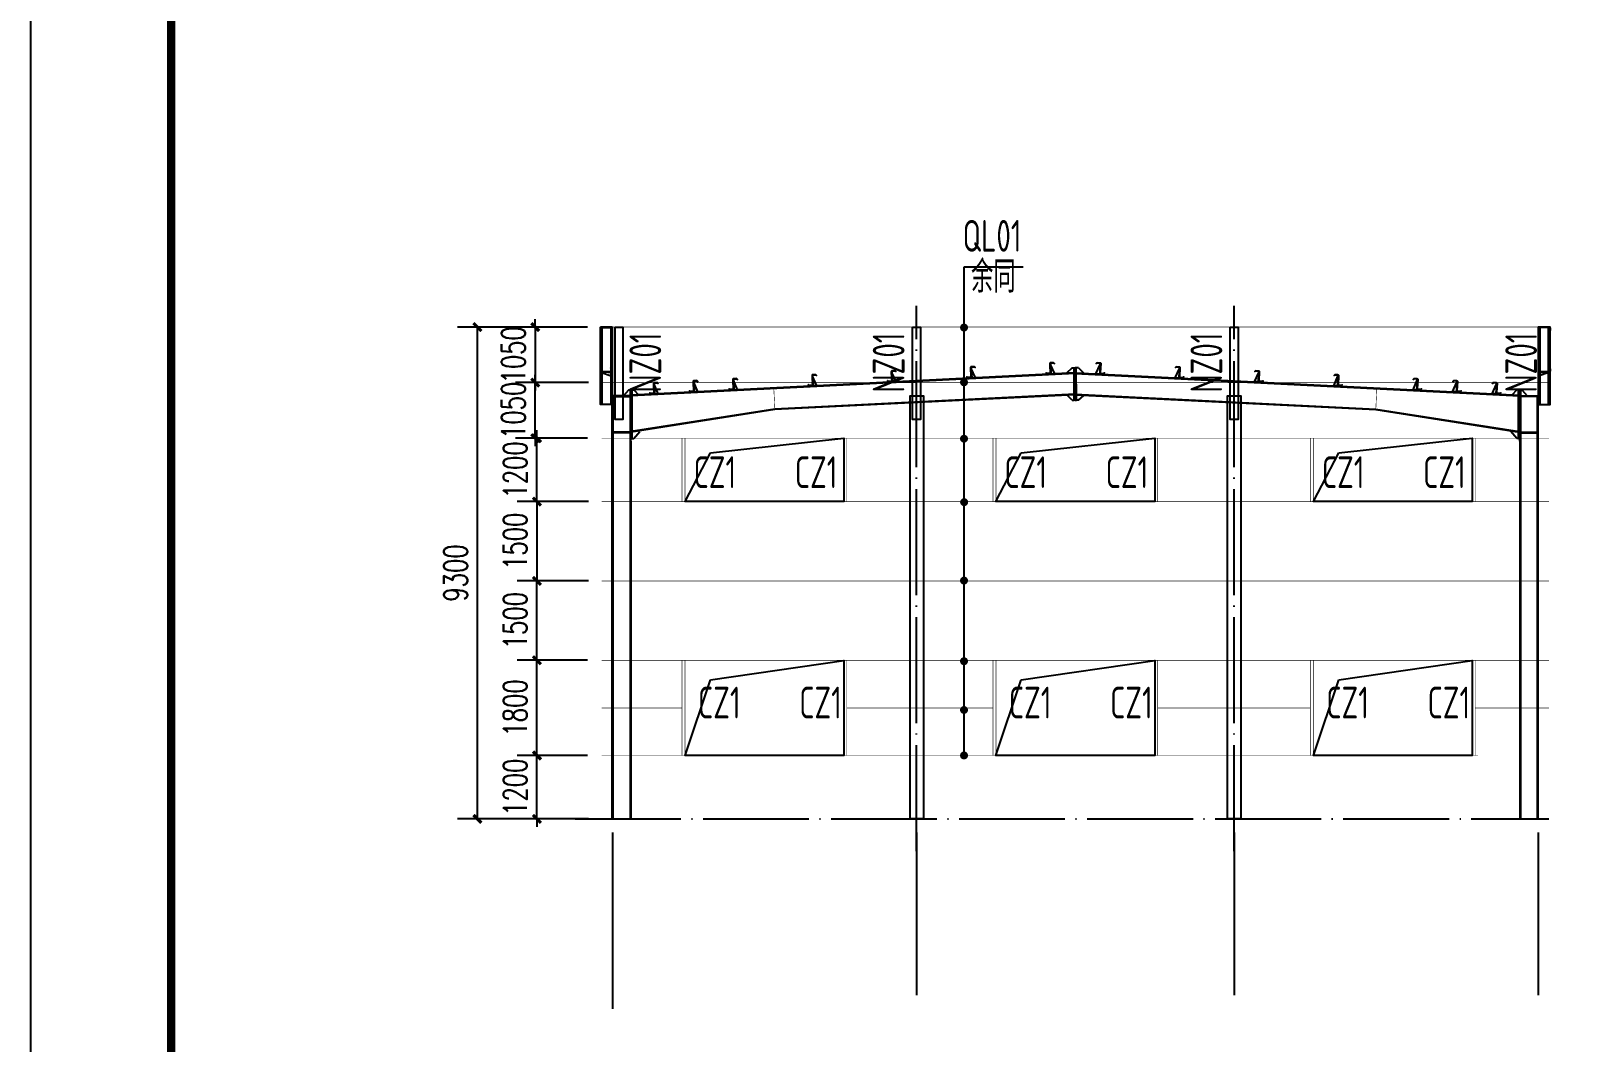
# Model space of a CAD drawing. Extents: x 177291 to 1288761, y 177638 to 322898.
# Drawn here: x 993976 to 1023234, y 202726 to 221843 of the extents above; entities that cross this region are included whole.
import ezdxf
from ezdxf.enums import TextEntityAlignment as Align

# ---------------------------------------------------------------- set-up
doc = ezdxf.new("R2010")
doc.units = 0
doc.header["$LTSCALE"] = 1000
doc.linetypes.add('DOTE', pattern=[2.42, 2, -0.2, 0.02, -0.2])
doc.layers.add('_0', color=7, linetype='Continuous', lineweight=25)
for name, color, linetype in [('AXIS', 3, 'Continuous'), ('DOTE', 1, 'Continuous'), ('GL', 150, 'Continuous'), ('GZ', 50, 'Continuous'), ('LT', 27, 'Continuous'), ('PUB_DIM', 3, 'Continuous'), ('PUB_TITLE', 4, 'Continuous'), ('PZ', 202, 'Continuous'), ('TEXT', 7, 'Continuous'), ('THIN', 7, 'Continuous')]:
    doc.layers.add(name, color=color, linetype=linetype)
doc.styles.add('_TCH_DIM_T3', font='SIMPLEX', dxfattribs={"width": 0.705882, "bigfont": 'GBCBIG'})
doc.styles.add('TSSD_Dimension', font='Tssdeng.shx', dxfattribs={"width": 0.8, "bigfont": 'hztxt.shx'})
doc.styles.add('TSSD_Label', font='tssdeng.shx', dxfattribs={"width": 0.7, "bigfont": 'hztxt.shx'})
doc.styles.add('TSSD_Norm', font='tssdeng.shx', dxfattribs={"bigfont": 'hztxt.shx'})
doc.dimstyles.new('_TCH_ARCH&&150', dxfattribs={"dimtxt": 446.25, "dimasz": 150, "dimexe": 375, "dimexo": 450, "dimgap": 189.375, "dimtad": 1, "dimdec": 0, "dimzin": 0, "dimdsep": 46, "dimtxsty": '_TCH_DIM_T3', "dimblk": 'ARCHTICK', "dimcen": 0.09, "dimclrd": 3, "dimclre": 3, "dimclrt": 7, "dimazin": 2, "dimtfac": 1, "dimtdec": 0, "dimtix": 1, "dimtmove": 2, "dimatfit": 3, "dimfxl": 1, "dimtolj": 1, "dimtzin": 0, "dimarcsym": 0})

# ---------------------------------------------------------------- blocks, each defined once
blk = doc.blocks.new('_ArchTick')
at = {"color": 0, "linetype": 'ByBlock', "const_width": 0.4}
blk.add_lwpolyline([(-0.5, -0.5), (0.5, 0.5)], dxfattribs=at)
blk = doc.blocks.new('*D632')
at = {"layer": 'Defpoints', "color": 0, "transparency": 16777216}
for p in [(1003539, 208144), (1004947, 208144), (1004942, 206944)]:
    blk.add_point(p, dxfattribs=at)
at = {"layer": 'PUB_DIM', "color": 3, "lineweight": -2, "transparency": 16777216}
for p, q in [((1004497, 208144), (1003164, 208144)), ((1003539, 208144), (1003539, 208294)), ((1003539, 206944), (1003539, 208144)), ((1004492, 206944), (1003164, 206944)), ((1003539, 206944), (1003539, 206794))]:
    blk.add_line(p, q, dxfattribs=at)
at = {"layer": 'PUB_DIM', "color": 3, "lineweight": -2, "transparency": 16777216, "xscale": 150, "yscale": 150, "zscale": 150}
for p, rotation in [((1003539, 208144), 270), ((1003539, 206944), 90)]:
    blk.add_blockref('_ArchTick', p, dxfattribs=dict(at, rotation=rotation))
at = {"layer": 'PUB_DIM', "color": 7, "transparency": 16777216, "insert": (1003127, 207544), "char_height": 446.2, "attachment_point": 5, "rotation": 90, "style": '_TCH_DIM_T3'}
blk.add_mtext('\\A1;1200', dxfattribs=at)
blk = doc.blocks.new('*D633')
at = {"layer": 'Defpoints', "color": 0, "transparency": 16777216}
for p in [(1003539, 209944), (1004947, 209944), (1004947, 208144)]:
    blk.add_point(p, dxfattribs=at)
at = {"layer": 'PUB_DIM', "color": 3, "lineweight": -2, "transparency": 16777216}
for p, q in [((1004497, 209944), (1003164, 209944)), ((1003539, 208144), (1003539, 209944)), ((1004497, 208144), (1003164, 208144))]:
    blk.add_line(p, q, dxfattribs=at)
at = {"layer": 'PUB_DIM', "color": 3, "lineweight": -2, "transparency": 16777216, "xscale": 150, "yscale": 150, "zscale": 150}
for p, rotation in [((1003539, 209944), 90), ((1003539, 208144), 270)]:
    blk.add_blockref('_ArchTick', p, dxfattribs=dict(at, rotation=rotation))
at = {"layer": 'PUB_DIM', "color": 7, "transparency": 16777216, "insert": (1003127, 209044), "char_height": 446.2, "attachment_point": 5, "rotation": 90, "style": '_TCH_DIM_T3'}
blk.add_mtext('\\A1;1800', dxfattribs=at)
blk = doc.blocks.new('*D634')
at = {"layer": 'Defpoints', "color": 0, "transparency": 16777216}
for p in [(1003539, 211444), (1004963, 211444), (1004947, 209944)]:
    blk.add_point(p, dxfattribs=at)
at = {"layer": 'PUB_DIM', "color": 3, "lineweight": -2, "transparency": 16777216}
for p, q in [((1004513, 211444), (1003164, 211444)), ((1003539, 209944), (1003539, 211444)), ((1004497, 209944), (1003164, 209944))]:
    blk.add_line(p, q, dxfattribs=at)
at = {"layer": 'PUB_DIM', "color": 3, "lineweight": -2, "transparency": 16777216, "xscale": 150, "yscale": 150, "zscale": 150}
for p, rotation in [((1003539, 211444), 90), ((1003539, 209944), 270)]:
    blk.add_blockref('_ArchTick', p, dxfattribs=dict(at, rotation=rotation))
at = {"layer": 'PUB_DIM', "color": 7, "transparency": 16777216, "insert": (1003127, 210694), "char_height": 446.2, "attachment_point": 5, "rotation": 90, "style": '_TCH_DIM_T3'}
blk.add_mtext('\\A1;1500', dxfattribs=at)
blk = doc.blocks.new('*D635')
at = {"layer": 'Defpoints', "color": 0, "transparency": 16777216}
for p in [(1003539, 214144), (1004947, 214144), (1004963, 212944)]:
    blk.add_point(p, dxfattribs=at)
at = {"layer": 'PUB_DIM', "color": 3, "lineweight": -2, "transparency": 16777216}
for p, q in [((1003539, 214144), (1003539, 214294)), ((1004497, 214144), (1003164, 214144)), ((1003539, 212944), (1003539, 214144)), ((1004513, 212944), (1003164, 212944)), ((1003539, 212944), (1003539, 212794))]:
    blk.add_line(p, q, dxfattribs=at)
at = {"layer": 'PUB_DIM', "color": 3, "lineweight": -2, "transparency": 16777216, "xscale": 150, "yscale": 150, "zscale": 150}
for p, rotation in [((1003539, 214144), 270), ((1003539, 212944), 90)]:
    blk.add_blockref('_ArchTick', p, dxfattribs=dict(at, rotation=rotation))
at = {"layer": 'PUB_DIM', "color": 7, "transparency": 16777216, "insert": (1003127, 213544), "char_height": 446.2, "attachment_point": 5, "rotation": 90, "style": '_TCH_DIM_T3'}
blk.add_mtext('\\A1;1200', dxfattribs=at)
blk = doc.blocks.new('*D636')
at = {"layer": 'Defpoints', "color": 0, "transparency": 16777216}
for p in [(1003506, 215194), (1004963, 215194), (1004947, 214144)]:
    blk.add_point(p, dxfattribs=at)
at = {"layer": 'PUB_DIM', "color": 3, "lineweight": -2, "transparency": 16777216}
for p, q in [((1003506, 215194), (1003506, 215344)), ((1004513, 215194), (1003131, 215194)), ((1003506, 214144), (1003506, 215194)), ((1004497, 214144), (1003131, 214144)), ((1003506, 214144), (1003506, 213994))]:
    blk.add_line(p, q, dxfattribs=at)
at = {"layer": 'PUB_DIM', "color": 3, "lineweight": -2, "transparency": 16777216, "xscale": 150, "yscale": 150, "zscale": 150}
for p, rotation in [((1003506, 215194), 270), ((1003506, 214144), 90)]:
    blk.add_blockref('_ArchTick', p, dxfattribs=dict(at, rotation=rotation))
at = {"layer": 'PUB_DIM', "color": 7, "transparency": 16777216, "insert": (1003093, 214669), "char_height": 446.2, "attachment_point": 5, "rotation": 90, "style": '_TCH_DIM_T3'}
blk.add_mtext('\\A1;1050', dxfattribs=at)
blk = doc.blocks.new('*D637')
at = {"color": 3, "lineweight": -2, "transparency": 16777216}
for p, q in [((1004478, 216244), (1002039, 216244)), ((1002414, 206944), (1002414, 216244)), ((1004513, 206944), (1002039, 206944))]:
    blk.add_line(p, q, dxfattribs=at)
at = {"layer": 'Defpoints', "color": 0, "transparency": 16777216}
for p in [(1002414, 216244), (1004928, 216244), (1004963, 206944)]:
    blk.add_point(p, dxfattribs=at)
at = {"color": 3, "lineweight": -2, "transparency": 16777216, "xscale": 150, "yscale": 150, "zscale": 150}
for p, rotation in [((1002414, 216244), 90), ((1002414, 206944), 270)]:
    blk.add_blockref('_ArchTick', p, dxfattribs=dict(at, rotation=rotation))
at = {"color": 7, "transparency": 16777216, "insert": (1002001, 211594), "char_height": 446.2, "attachment_point": 5, "rotation": 90, "style": '_TCH_DIM_T3'}
blk.add_mtext('\\A1;9300', dxfattribs=at)
blk = doc.blocks.new('*D631')
at = {"layer": 'Defpoints', "color": 0, "transparency": 16777216}
for p in [(1004947, 212944), (1003539, 211444), (1004963, 211444)]:
    blk.add_point(p, dxfattribs=at)
at = {"layer": 'PUB_DIM', "color": 3, "lineweight": -2, "transparency": 16777216}
for p, q in [((1004497, 212944), (1003164, 212944)), ((1003539, 212944), (1003539, 211444)), ((1004513, 211444), (1003164, 211444))]:
    blk.add_line(p, q, dxfattribs=at)
at = {"layer": 'PUB_DIM', "color": 3, "lineweight": -2, "transparency": 16777216, "xscale": 150, "yscale": 150, "zscale": 150}
for p, rotation in [((1003539, 212944), 90), ((1003539, 211444), 270)]:
    blk.add_blockref('_ArchTick', p, dxfattribs=dict(at, rotation=rotation))
at = {"layer": 'PUB_DIM', "color": 7, "transparency": 16777216, "insert": (1003127, 212194), "char_height": 446.2, "attachment_point": 5, "rotation": 90, "style": '_TCH_DIM_T3'}
blk.add_mtext('\\A1;1500', dxfattribs=at)
blk = doc.blocks.new('*D638')
at = {"layer": 'Defpoints', "color": 0, "transparency": 16777216}
for p in [(1004947, 216244), (1003506, 215194), (1004963, 215194)]:
    blk.add_point(p, dxfattribs=at)
at = {"layer": 'PUB_DIM', "color": 3, "lineweight": -2, "transparency": 16777216}
for p, q in [((1004497, 216244), (1003131, 216244)), ((1003506, 216244), (1003506, 216394)), ((1003506, 216244), (1003506, 215194)), ((1004513, 215194), (1003131, 215194)), ((1003506, 215194), (1003506, 215044))]:
    blk.add_line(p, q, dxfattribs=at)
at = {"layer": 'PUB_DIM', "color": 3, "lineweight": -2, "transparency": 16777216, "xscale": 150, "yscale": 150, "zscale": 150}
for p, rotation in [((1003506, 216244), 270), ((1003506, 215194), 90)]:
    blk.add_blockref('_ArchTick', p, dxfattribs=dict(at, rotation=rotation))
at = {"layer": 'PUB_DIM', "color": 7, "transparency": 16777216, "insert": (1003093, 215719), "char_height": 446.2, "attachment_point": 5, "rotation": 90, "style": '_TCH_DIM_T3'}
blk.add_mtext('\\A1;1050', dxfattribs=at)
blk = doc.blocks.new('A$C68553040')
at = {"layer": 'GL'}
for p, q in [((9226, 8435), (830, 8015)), ((9226, 8423), (830, 8003)), ((9226, 8435), (17623, 8015)), ((9226, 8423), (17623, 8003)), ((9226, 8034, 0), (3547, 7751)), ((9226, 8022, 0), (3548, 7739)), ((9226, 8034, 0), (14905, 7751)), ((9226, 8022, 0), (14905, 7739)), ((3546, 7750), (832, 7323)), ((3546, 7750), (832, 7323)), ((3548, 7739), (832, 7311)), ((3548, 7739), (832, 7311)), ((14905, 7739), (17620, 7311)), ((14905, 7739), (17620, 7311)), ((14906, 7750), (17620, 7323)), ((14906, 7750), (17620, 7323))]:
    blk.add_line(p, q, dxfattribs=at)
at = {"layer": 'GL', "color": 6, "const_width": 10}
for points in [[(3527, 8150), (3548, 7739)], [(3527, 8150), (3548, 7739)], [(14925, 8150), (14905, 7739)], [(14925, 8150), (14905, 7739)]]:
    blk.add_lwpolyline(points, dxfattribs=at)
at = {"layer": 'GZ'}
for p, q in [((476, 0, 4), (476, 7986, 0)), ((490, 0, 4), (490, 7986, 0)), ((17962, 0, 4), (17962, 7986, 0)), ((17976, 0, 4), (17976, 7986, 0)), ((812, 7315, -8), (490, 7315, -4)), ((812, 7315, -8), (490, 7315, -4)), ((17640, 7315, -8), (17962, 7315, -4)), ((17640, 7315, -8), (17962, 7315, -4)), ((812, 7301, -8), (490, 7301, -4)), ((812, 7301, -8), (490, 7301, -4)), ((812, 7141, -4), (812, 0, 0)), ((826, 7141, -4), (826, 0, 0)), ((17626, 7141, -4), (17626, 0, 0)), ((17640, 7301, -8), (17962, 7301, -4)), ((17640, 7301, -8), (17962, 7301, -4)), ((17640, 7141, -4), (17640, 0, 0))]:
    blk.add_line(p, q, dxfattribs=at)
at = {"layer": 'GZ', "elevation": -2}
for points in [[(476, 7986), (812, 7986), (812, 8000), (476, 8000)], [(17976, 7986), (17640, 7986), (17640, 8000), (17976, 8000)]]:
    blk.add_lwpolyline(points, close=True, dxfattribs=at)
at = {"layer": 'LT'}
for p, q in [((251, 9285), (251, 9233)), ((255, 9236), (255, 9282)), ((476, 9300), (256, 9300)), ((256, 9300), (256, 9297)), ((256, 9297), (476, 9297)), ((460, 9297), (262, 9297)), ((262, 9222), (274, 9222)), ((266, 9293), (457, 9293)), ((274, 9225), (266, 9225)), ((274, 9222), (274, 9225)), ((449, 9225), (449, 9222)), ((457, 9225), (449, 9225)), ((449, 9222), (460, 9222)), ((468, 9282), (468, 9236)), ((471, 9233), (471, 9285)), ((476, 9297), (476, 9300)), ((17976, 9300), (18196, 9300)), ((17976, 9297), (17976, 9300)), ((18196, 9297), (17976, 9297)), ((17981, 9233), (17981, 9285)), ((17985, 9282), (17985, 9236)), ((17992, 9297), (18190, 9297)), ((18004, 9222), (17992, 9222)), ((18187, 9293), (17996, 9293)), ((17996, 9225), (18004, 9225)), ((18004, 9225), (18004, 9222)), ((18179, 9222), (18179, 9225)), ((18179, 9225), (18187, 9225)), ((18190, 9222), (18179, 9222)), ((18196, 9300), (18196, 9297)), ((18198, 9236), (18198, 9282)), ((18201, 9285), (18201, 9233)), ((250, 8463), (250, 8515)), ((253, 8512), (253, 8466)), ((261, 8527), (273, 8527)), ((273, 8523), (265, 8523)), ((273, 8527), (273, 8523)), ((448, 8523), (448, 8527)), ((448, 8527), (459, 8527)), ((455, 8523), (448, 8523)), ((467, 8466), (467, 8512)), ((470, 8515), (470, 8463)), ((17982, 8515), (17982, 8463)), ((17986, 8466), (17986, 8512)), ((18005, 8527), (17994, 8527)), ((17997, 8523), (18005, 8523)), ((18005, 8523), (18005, 8527)), ((18180, 8527), (18180, 8523)), ((18191, 8527), (18180, 8527)), ((18180, 8523), (18188, 8523)), ((18199, 8512), (18199, 8466)), ((18202, 8463), (18202, 8515)), ((255, 8448), (255, 8452)), ((255, 8452), (475, 8452)), ((475, 8448), (255, 8448)), ((255, 8448), (475, 8369)), ((459, 8452), (261, 8452)), ((265, 8455), (455, 8455)), ((303, 8429), (303, 8468)), ((414, 8429), (414, 8468)), ((475, 8452), (475, 8448)), ((18197, 8452), (17977, 8452)), ((17977, 8452), (17977, 8448)), ((17977, 8448), (18197, 8448)), ((18197, 8448), (17977, 8369)), ((17994, 8452), (18191, 8452)), ((18188, 8455), (17997, 8455)), ((18039, 8429), (18039, 8468)), ((18149, 8429), (18149, 8468)), ((18197, 8448), (18197, 8452))]:
    blk.add_line(p, q, dxfattribs=at)
at = {"layer": 'LT', "color": 1, "linetype": 'Continuous'}
for p, q in [((7274, 8490, -4), (7234, 8488, -4)), ((7274, 8490, -4), (7234, 8488, -4)), ((8772, 8565, -4), (8732, 8563, -4)), ((8772, 8565, -4), (8732, 8563, -4)), ((9680, 8565, -4), (9720, 8563, -4)), ((9680, 8565, -4), (9720, 8563, -4)), ((11178, 8490, -4), (11218, 8488, -4)), ((11178, 8490, -4), (11218, 8488, -4)), ((2031, 8228, -4), (1991, 8226, -4)), ((2031, 8228, -4), (1991, 8226, -4)), ((2780, 8265, -4), (2740, 8263, -4)), ((2780, 8265, -4), (2740, 8263, -4)), ((4278, 8340, -4), (4238, 8338, -4)), ((4278, 8340, -4), (4238, 8338, -4)), ((4283, 8249, -4), (4243, 8247, -4)), ((4283, 8249, -4), (4243, 8247, -4)), ((5776, 8415, -4), (5736, 8413, -4)), ((5776, 8415, -4), (5736, 8413, -4)), ((5781, 8324, -4), (5741, 8322, -4)), ((5781, 8324, -4), (5741, 8322, -4)), ((7279, 8398, -4), (7239, 8396, -4)), ((7279, 8398, -4), (7239, 8396, -4)), ((8777, 8473, -4), (8737, 8471, -4)), ((8777, 8473, -4), (8737, 8471, -4)), ((9676, 8473, -4), (9715, 8471, -4)), ((9676, 8473, -4), (9715, 8471, -4)), ((11174, 8398, -4), (11214, 8396, -4)), ((11174, 8398, -4), (11214, 8396, -4)), ((12672, 8324, -4), (12712, 8322, -4)), ((12672, 8324, -4), (12712, 8322, -4)), ((12676, 8415, -4), (12716, 8413, -4)), ((12676, 8415, -4), (12716, 8413, -4)), ((14170, 8249, -4), (14210, 8247, -4)), ((14170, 8249, -4), (14210, 8247, -4)), ((14174, 8340, -4), (14214, 8338, -4)), ((14174, 8340, -4), (14214, 8338, -4)), ((15673, 8265, -4), (15712, 8263, -4)), ((15673, 8265, -4), (15712, 8263, -4)), ((16422, 8228, -4), (16462, 8226, -4)), ((16422, 8228, -4), (16462, 8226, -4)), ((1282, 8190, -4), (1242, 8188, -4)), ((1282, 8190, -4), (1242, 8188, -4)), ((1286, 8099, -4), (1246, 8097, -4)), ((1286, 8099, -4), (1246, 8097, -4)), ((2035, 8136, -4), (1995, 8134, -4)), ((2035, 8136, -4), (1995, 8134, -4)), ((2784, 8174, -4), (2745, 8172, -4)), ((2784, 8174, -4), (2745, 8172, -4)), ((15668, 8174, -4), (15708, 8172, -4)), ((15668, 8174, -4), (15708, 8172, -4)), ((16417, 8136, -4), (16457, 8134, -4)), ((16417, 8136, -4), (16457, 8134, -4)), ((17166, 8099, -4), (17206, 8097, -4)), ((17166, 8099, -4), (17206, 8097, -4)), ((17171, 8190, -4), (17211, 8188, -4)), ((17171, 8190, -4), (17211, 8188, -4))]:
    blk.add_line(p, q, dxfattribs=at)
at = {"layer": 'LT'}
for points in [[(475, 7836), (251, 7836), (251, 9297), (475, 9297)], [(445, 7836), (281, 7836), (281, 9297), (445, 9297)], [(17977, 7836), (18201, 7836), (18201, 9297), (17977, 9297)], [(18007, 7836), (18171, 7836), (18171, 9297), (18007, 9297)], [(7252, 8529), (7258, 8529), (7268, 8337), (7262, 8337)], [(7259, 8519), (7268, 8337), (7338, 8341)], [(8750, 8603), (8756, 8604), (8766, 8412), (8760, 8412)], [(8757, 8594), (8766, 8412), (8836, 8415)], [(9696, 8594), (9687, 8412), (9617, 8415)], [(9702, 8603), (9696, 8604), (9687, 8412), (9693, 8412)], [(11194, 8519), (11185, 8337), (11115, 8341)], [(11200, 8529), (11194, 8529), (11185, 8337), (11191, 8337)], [(1260, 8229), (1266, 8229), (1275, 8037), (1269, 8037)], [(1266, 8219), (1275, 8037), (1345, 8041)], [(2009, 8266), (2015, 8267), (2024, 8075), (2018, 8075)], [(2015, 8257), (2024, 8075), (2094, 8078)], [(2758, 8304), (2764, 8304), (2773, 8112), (2767, 8112)], [(2764, 8294), (2773, 8112), (2843, 8116)], [(4256, 8379), (4262, 8379), (4271, 8187), (4265, 8187)], [(4262, 8369), (4271, 8187), (4341, 8191)], [(5754, 8454), (5760, 8454), (5770, 8262), (5764, 8262)], [(5761, 8444), (5770, 8262), (5839, 8266)], [(12692, 8444), (12683, 8262), (12613, 8266)], [(12698, 8454), (12692, 8454), (12683, 8262), (12689, 8262)], [(14190, 8369), (14181, 8187), (14111, 8191)], [(14197, 8379), (14191, 8379), (14181, 8187), (14187, 8187)], [(15688, 8294), (15679, 8112), (15609, 8116)], [(15695, 8304), (15689, 8304), (15679, 8112), (15685, 8112)], [(16437, 8257), (16428, 8075), (16358, 8078)], [(16444, 8266), (16438, 8267), (16428, 8075), (16434, 8075)], [(17186, 8219), (17177, 8037), (17107, 8041)], [(17193, 8229), (17187, 8229), (17177, 8037), (17183, 8037)]]:
    blk.add_lwpolyline(points, close=True, dxfattribs=at)
at = {"layer": 'LT', "elevation": -4}
for points in [[(7252, 8534, -0.414214), (7261, 8544), (7317, 8547), (7331, 8534), (7333, 8536), (7318, 8550), (7258, 8547, 0.414214), (7249, 8536), (7258, 8360, -0.414214), (7248, 8349), (7192, 8346), (7178, 8359), (7176, 8357), (7191, 8343), (7251, 8346, 0.414214), (7261, 8357), (7252, 8534)], [(8750, 8608, -0.414214), (8760, 8619), (8815, 8622), (8829, 8609), (8831, 8611), (8816, 8625), (8756, 8622, 0.414214), (8747, 8611), (8756, 8435, -0.414214), (8746, 8424), (8691, 8421), (8676, 8434), (8674, 8432), (8689, 8418), (8749, 8421, 0.414214), (8759, 8432), (8750, 8608)], [(9702, 8608, 0.414214), (9693, 8619), (9637, 8622), (9623, 8609), (9621, 8611), (9636, 8625), (9696, 8622, -0.414214), (9706, 8611), (9697, 8435, 0.414214), (9706, 8424), (9762, 8421), (9776, 8434), (9778, 8432), (9763, 8418), (9703, 8421, -0.414214), (9694, 8432), (9702, 8608)], [(11201, 8534, 0.414214), (11191, 8544), (11135, 8547), (11121, 8534), (11119, 8536), (11134, 8550), (11194, 8547, -0.414214), (11204, 8536), (11195, 8360, 0.414214), (11204, 8349), (11260, 8346), (11274, 8359), (11276, 8357), (11261, 8343), (11201, 8346, -0.414214), (11192, 8357), (11201, 8534)], [(1259, 8234, -0.414214), (1269, 8244), (1325, 8247), (1339, 8234), (1341, 8237), (1326, 8250), (1266, 8247, 0.414214), (1256, 8237), (1265, 8060, -0.414214), (1256, 8049), (1200, 8047), (1186, 8059), (1184, 8057), (1199, 8044), (1259, 8047, 0.414214), (1268, 8057), (1259, 8234)], [(2008, 8271, -0.414214), (2018, 8282), (2074, 8285), (2088, 8272), (2090, 8274), (2075, 8288), (2015, 8285, 0.414214), (2005, 8274), (2014, 8097, -0.414214), (2005, 8087), (1949, 8084), (1935, 8097), (1933, 8095), (1948, 8081), (2008, 8084, 0.414214), (2017, 8095), (2008, 8271)], [(2758, 8309, -0.414214), (2767, 8319), (2823, 8322), (2837, 8309), (2839, 8312), (2824, 8325), (2764, 8322, 0.414214), (2754, 8312), (2763, 8135, -0.414214), (2754, 8124), (2698, 8122), (2684, 8134), (2682, 8132), (2697, 8119), (2757, 8122, 0.414214), (2766, 8132), (2758, 8309)], [(4256, 8384, -0.414214), (4265, 8394), (4321, 8397), (4335, 8384), (4337, 8386), (4322, 8400), (4262, 8397, 0.414214), (4252, 8387), (4261, 8210, -0.414214), (4252, 8199), (4196, 8197), (4182, 8209), (4180, 8207), (4195, 8193), (4255, 8196, 0.414214), (4264, 8207), (4256, 8384)], [(5754, 8459, -0.414214), (5763, 8469), (5819, 8472), (5833, 8459), (5835, 8461), (5820, 8475), (5760, 8472, 0.414214), (5751, 8461), (5759, 8285, -0.414214), (5750, 8274), (5694, 8271), (5680, 8284), (5678, 8282), (5693, 8268), (5753, 8271, 0.414214), (5763, 8282), (5754, 8459)], [(12699, 8459, 0.414214), (12689, 8469), (12634, 8472), (12619, 8459), (12617, 8461), (12632, 8475), (12692, 8472, -0.414214), (12702, 8461), (12693, 8285, 0.414214), (12702, 8274), (12758, 8271), (12772, 8284), (12774, 8282), (12759, 8268), (12699, 8271, -0.414214), (12690, 8282), (12699, 8459)], [(14197, 8384, 0.414214), (14187, 8394), (14132, 8397), (14118, 8384), (14116, 8386), (14131, 8400), (14190, 8397, -0.414214), (14200, 8387), (14191, 8210, 0.414214), (14201, 8199), (14256, 8197), (14270, 8209), (14272, 8207), (14257, 8193), (14197, 8196, -0.414214), (14188, 8207), (14197, 8384)], [(15695, 8309, 0.414214), (15685, 8319), (15630, 8322), (15616, 8309), (15614, 8312), (15629, 8325), (15689, 8322, -0.414214), (15698, 8312), (15689, 8135, 0.414214), (15699, 8124), (15754, 8122), (15769, 8134), (15771, 8132), (15756, 8119), (15696, 8122, -0.414214), (15686, 8132), (15695, 8309)], [(16444, 8271, 0.414214), (16435, 8282), (16379, 8285), (16365, 8272), (16363, 8274), (16378, 8288), (16438, 8285, -0.414214), (16447, 8274), (16438, 8097, 0.414214), (16448, 8087), (16503, 8084), (16518, 8097), (16520, 8095), (16505, 8081), (16445, 8084, -0.414214), (16435, 8095), (16444, 8271)], [(17193, 8234, 0.414214), (17184, 8244), (17128, 8247), (17114, 8234), (17112, 8237), (17127, 8250), (17187, 8247, -0.414214), (17196, 8237), (17187, 8060, 0.414214), (17197, 8049), (17253, 8047), (17267, 8059), (17269, 8057), (17254, 8044), (17194, 8047, -0.414214), (17184, 8057), (17193, 8234)]]:
    blk.add_lwpolyline(points, format="xyb", dxfattribs=at)
at = {"layer": 'LT'}
for centre, start, end in [((262, 9285), 90, 180), ((262, 9233), 180, 270), ((266, 9282), 90, 180), ((266, 9236), 180, 270), ((457, 9282), 0, 90), ((457, 9236), 270, 0), ((460, 9285), 0, 90), ((460, 9233), 270, 0), ((17992, 9285), 90, 180), ((17992, 9233), 180, 270), ((17996, 9282), 90, 180), ((17996, 9236), 180, 270), ((18187, 9282), 360, 90), ((18187, 9236), 270, 360), ((18190, 9285), 360, 90), ((18190, 9233), 270, 360), ((261, 8515), 90, 180), ((265, 8512), 90, 180), ((455, 8512), 0, 90), ((459, 8515), 0, 90), ((17994, 8515), 90, 180), ((17997, 8512), 90, 180), ((18188, 8512), 360, 90), ((18191, 8515), 360, 90), ((261, 8463), 180, 270), ((265, 8466), 180, 270), ((455, 8466), 270, 0), ((459, 8463), 270, 0), ((17994, 8463), 180, 270), ((17997, 8466), 180, 270), ((18188, 8466), 270, 360), ((18191, 8463), 270, 360)]:
    blk.add_arc(centre, 11.3, start, end, dxfattribs=at)
at = {"layer": 'LT', "color": 1, "linetype": 'Continuous'}
for points in [[(7252, 8476, -4), (7251, 8501, -4), (7261, 8477, -4), (7260, 8501, -4)], [(7252, 8476, -4), (7251, 8501, -4), (7261, 8477, -4), (7260, 8501, -4)], [(8750, 8551, -4), (8749, 8576, -4), (8759, 8552, -4), (8758, 8576, -4)], [(8750, 8551, -4), (8749, 8576, -4), (8759, 8552, -4), (8758, 8576, -4)], [(8753, 8484, -4), (8754, 8460, -4), (8762, 8485, -4), (8763, 8460, -4)], [(8753, 8484, -4), (8754, 8460, -4), (8762, 8485, -4), (8763, 8460, -4)], [(9699, 8484, -4), (9698, 8460, -4), (9690, 8485, -4), (9689, 8460, -4)], [(9699, 8484, -4), (9698, 8460, -4), (9690, 8485, -4), (9689, 8460, -4)], [(9703, 8551, -4), (9704, 8576, -4), (9694, 8552, -4), (9695, 8576, -4)], [(9703, 8551, -4), (9704, 8576, -4), (9694, 8552, -4), (9695, 8576, -4)], [(11201, 8476, -4), (11202, 8501, -4), (11192, 8477, -4), (11193, 8501, -4)], [(11201, 8476, -4), (11202, 8501, -4), (11192, 8477, -4), (11193, 8501, -4)], [(1259, 8177, -4), (1258, 8201, -4), (1268, 8177, -4), (1267, 8202, -4)], [(1259, 8177, -4), (1258, 8201, -4), (1268, 8177, -4), (1267, 8202, -4)], [(2008, 8214, -4), (2007, 8239, -4), (2017, 8215, -4), (2016, 8239, -4)], [(2008, 8214, -4), (2007, 8239, -4), (2017, 8215, -4), (2016, 8239, -4)], [(2757, 8252, -4), (2756, 8276, -4), (2766, 8252, -4), (2765, 8277, -4)], [(2757, 8252, -4), (2756, 8276, -4), (2766, 8252, -4), (2765, 8277, -4)], [(4255, 8327, -4), (4254, 8351, -4), (4264, 8327, -4), (4263, 8352, -4)], [(4255, 8327, -4), (4254, 8351, -4), (4264, 8327, -4), (4263, 8352, -4)], [(4259, 8260, -4), (4260, 8235, -4), (4268, 8260, -4), (4269, 8236, -4)], [(4259, 8260, -4), (4260, 8235, -4), (4268, 8260, -4), (4269, 8236, -4)], [(5754, 8402, -4), (5752, 8426, -4), (5763, 8402, -4), (5761, 8426, -4)], [(5754, 8402, -4), (5752, 8426, -4), (5763, 8402, -4), (5761, 8426, -4)], [(5757, 8335, -4), (5758, 8310, -4), (5766, 8335, -4), (5767, 8311, -4)], [(5757, 8335, -4), (5758, 8310, -4), (5766, 8335, -4), (5767, 8311, -4)], [(7255, 8410, -4), (7256, 8385, -4), (7264, 8410, -4), (7265, 8386, -4)], [(7255, 8410, -4), (7256, 8385, -4), (7264, 8410, -4), (7265, 8386, -4)], [(11197, 8410, -4), (11196, 8385, -4), (11188, 8410, -4), (11187, 8386, -4)], [(11197, 8410, -4), (11196, 8385, -4), (11188, 8410, -4), (11187, 8386, -4)], [(12695, 8335, -4), (12694, 8310, -4), (12686, 8335, -4), (12685, 8311, -4)], [(12695, 8335, -4), (12694, 8310, -4), (12686, 8335, -4), (12685, 8311, -4)], [(12699, 8402, -4), (12700, 8426, -4), (12690, 8402, -4), (12691, 8426, -4)], [(12699, 8402, -4), (12700, 8426, -4), (12690, 8402, -4), (12691, 8426, -4)], [(14194, 8260, -4), (14192, 8235, -4), (14185, 8260, -4), (14183, 8236, -4)], [(14194, 8260, -4), (14192, 8235, -4), (14185, 8260, -4), (14183, 8236, -4)], [(14197, 8327, -4), (14198, 8351, -4), (14188, 8327, -4), (14189, 8352, -4)], [(14197, 8327, -4), (14198, 8351, -4), (14188, 8327, -4), (14189, 8352, -4)], [(15695, 8252, -4), (15696, 8276, -4), (15686, 8252, -4), (15687, 8277, -4)], [(15695, 8252, -4), (15696, 8276, -4), (15686, 8252, -4), (15687, 8277, -4)], [(16444, 8214, -4), (16445, 8239, -4), (16435, 8215, -4), (16436, 8239, -4)], [(16444, 8214, -4), (16445, 8239, -4), (16435, 8215, -4), (16436, 8239, -4)], [(17193, 8177, -4), (17194, 8201, -4), (17184, 8177, -4), (17185, 8202, -4)], [(17193, 8177, -4), (17194, 8201, -4), (17184, 8177, -4), (17185, 8202, -4)], [(1263, 8110, -4), (1264, 8085, -4), (1272, 8110, -4), (1273, 8086, -4)], [(1263, 8110, -4), (1264, 8085, -4), (1272, 8110, -4), (1273, 8086, -4)], [(2012, 8147, -4), (2013, 8123, -4), (2021, 8148, -4), (2022, 8123, -4)], [(2012, 8147, -4), (2013, 8123, -4), (2021, 8148, -4), (2022, 8123, -4)], [(2761, 8185, -4), (2762, 8160, -4), (2770, 8185, -4), (2771, 8161, -4)], [(2761, 8185, -4), (2762, 8160, -4), (2770, 8185, -4), (2771, 8161, -4)], [(15692, 8185, -4), (15691, 8160, -4), (15683, 8185, -4), (15682, 8161, -4)], [(15692, 8185, -4), (15691, 8160, -4), (15683, 8185, -4), (15682, 8161, -4)], [(16441, 8147, -4), (16440, 8123, -4), (16432, 8148, -4), (16431, 8123, -4)], [(16441, 8147, -4), (16440, 8123, -4), (16432, 8148, -4), (16431, 8123, -4)], [(17190, 8110, -4), (17189, 8085, -4), (17181, 8110, -4), (17180, 8086, -4)], [(17190, 8110, -4), (17189, 8085, -4), (17181, 8110, -4), (17180, 8086, -4)]]:
    blk.add_solid(points, dxfattribs=at)
at = {"layer": 'LT'}
for points in [[(315, 8455), (291, 8455), (315, 8448), (291, 8448)], [(426, 8455), (401, 8455), (426, 8448), (401, 8448)], [(18027, 8455), (18051, 8455), (18027, 8448), (18051, 8448)], [(18137, 8455), (18162, 8455), (18137, 8448), (18162, 8448)]]:
    blk.add_solid(points, dxfattribs=at)
at = {"layer": 'PZ'}
for p, q in [((9165, 8529, -5), (9061, 8428, -7)), ((9165, 8529, -5), (9061, 8428, -7)), ((9165, 8529, -5), (9205, 8529, -5)), ((9165, 8529, -5), (9205, 8529, -5)), ((9285, 8529, -5), (9245, 8529, -5)), ((9285, 8529, -5), (9245, 8529, -5)), ((9285, 8529, -5), (9390, 8429, -7)), ((9285, 8529, -5), (9390, 8429, -7)), ((782, 8110, -4), (690, 8000, -4)), ((812, 8110, -4), (782, 8110, -4)), ((812, 8110, -4), (782, 8110, -4)), ((812, 8110, -4), (812, 7141, -4)), ((812, 8110, -4), (852, 8110, -4)), ((832, 7191, -4), (832, 8110, -4)), ((852, 8110, -4), (882, 8111, -4)), ((852, 8110, -4), (882, 8111, -4)), ((852, 7191, -4), (852, 8110, -4)), ((882, 8111, -4), (979, 8010, -4)), ((9166, 7917, -3), (9068, 8017, -3)), ((9166, 7917, -3), (9068, 8017, -3)), ((9166, 7917, -3), (9206, 7917, -3)), ((9166, 7917, -3), (9206, 7917, -3)), ((9286, 7917, -3), (9246, 7917, -3)), ((9286, 7917, -3), (9246, 7917, -3)), ((9286, 7917, -3), (9387, 8008, -3)), ((9286, 7917, -3), (9387, 8008, -3)), ((17570, 8111, -4), (17474, 8010, -4)), ((17600, 8110, -4), (17570, 8111, -4)), ((17600, 8110, -4), (17570, 8111, -4)), ((17600, 7191, -4), (17600, 8110, -4)), ((17640, 8110, -4), (17600, 8110, -4)), ((17620, 7191, -4), (17620, 8110, -4)), ((17640, 8110, -4), (17670, 8110, -4)), ((17640, 8110, -4), (17640, 7141, -4)), ((17640, 8110, -4), (17670, 8110, -4)), ((17670, 8110, -4), (17763, 8000, -4)), ((882, 7191, -4), (995, 7328, -4)), ((17570, 7191, -4), (17457, 7328, -4)), ((812, 7141, -4), (826, 7141, -8)), ((826, 7141, -8), (832, 7191, -4)), ((832, 7191, -4), (852, 7191, -4)), ((832, 7191, -4), (852, 7191, -4)), ((852, 7191, -4), (882, 7191, -4)), ((17600, 7191, -4), (17570, 7191, -4)), ((17620, 7191, -4), (17600, 7191, -4)), ((17620, 7191, -4), (17600, 7191, -4)), ((17626, 7141, -8), (17620, 7191, -4)), ((17640, 7141, -4), (17626, 7141, -8))]:
    blk.add_line(p, q, dxfattribs=at)
at = {"layer": 'PZ', "elevation": -3}
for points in [[(9226, 7917), (9206, 7917), (9205, 8529), (9225, 8529)], [(9226, 7917), (9206, 7917), (9205, 8529), (9225, 8529)], [(9226, 7917), (9246, 7917), (9245, 8529), (9225, 8529)], [(9226, 7917), (9246, 7917), (9245, 8529), (9225, 8529)]]:
    blk.add_lwpolyline(points, close=True, dxfattribs=at)

msp = doc.modelspace()

# ---------------------------------------------------------------- linework, layer by layer
at = {"layer": '_0', "color": 1, "const_width": 75}
for points in [[(1011572.56, 216235.11, 1), (1011647.56, 216235.11, 1)], [(1011572.56, 215199.17, 1), (1011647.56, 215199.17, 1)], [(1011572.56, 214133.51, 1), (1011647.56, 214133.51, 1)], [(1011574.38, 212933.51, 1), (1011649.38, 212933.51, 1)], [(1011572.56, 211450.72, 1), (1011647.56, 211450.72, 1)], [(1011572.56, 209926.14, 1), (1011647.56, 209926.14, 1)], [(1011572.56, 209004.51, 1), (1011647.56, 209004.51, 1)], [(1011572.56, 208143.92, 1), (1011647.56, 208143.92, 1)]]:
    msp.add_lwpolyline(points, format="xyb", close=True, dxfattribs=at)
at = {"layer": 'AXIS', "linetype": 'ByBlock'}
for p, q in [((1011610.06, 208084.86), (1011610.06, 217381.52)), ((1011610.06, 217381.52), (1012727.11, 217381.52))]:
    msp.add_line(p, q, dxfattribs=at)
at = {"layer": 'AXIS'}
for p, q in [((1004963.46, 206688.66), (1004963.46, 203355.69)), ((1010713.46, 206688.66), (1010713.46, 203611.75)), ((1016713.46, 206688.66), (1016713.46, 203611.75)), ((1022463.46, 206688.66), (1022463.46, 203611.75))]:
    msp.add_line(p, q, dxfattribs=at)
at = {"layer": 'AXIS', "color": 3, "linetype": 'ByBlock', "const_width": 1}
for points in [[(1007778.46, 215163.92), (1007778.46, 215223.92), (1007778.46, 216213.92), (1007778.46, 216273.92)], [(1013653.46, 215163.92), (1013653.46, 215223.92), (1013653.46, 216213.92), (1013653.46, 216273.92)], [(1019653.46, 215163.92), (1019653.46, 215223.92), (1019653.46, 216213.92), (1019653.46, 216273.92)], [(1007843.46, 214110.54), (1007843.46, 214170.54), (1007843.46, 215163.92), (1007843.46, 215223.92)], [(1013718.46, 214110.54), (1013718.46, 214170.54), (1013718.46, 215163.92), (1013718.46, 215223.92)], [(1019718.46, 214110.54), (1019718.46, 214170.54), (1019718.46, 215163.92), (1019718.46, 215223.92)], [(1007778.46, 211410.54), (1007778.46, 211470.54), (1007778.46, 212910.54), (1007778.46, 212970.54)], [(1013653.46, 211410.54), (1013653.46, 211470.54), (1013653.46, 212910.54), (1013653.46, 212970.54)], [(1019653.46, 211410.54), (1019653.46, 211470.54), (1019653.46, 212910.54), (1019653.46, 212970.54)], [(1007838.46, 209910.54), (1007838.46, 209970.54), (1007838.46, 211410.54), (1007838.46, 211470.54)], [(1013713.46, 209910.54), (1013713.46, 209970.54), (1013713.46, 211410.54), (1013713.46, 211470.54)], [(1019713.46, 209910.54), (1019713.46, 209970.54), (1019713.46, 211410.54), (1019713.46, 211470.54)]]:
    msp.add_lwpolyline(points, dxfattribs=at)
at = {"layer": 'DOTE', "linetype": 'DOTE'}
for p, q in [((1010713.46, 206337.52), (1010713.46, 216645.57)), ((1016713.46, 206337.52), (1016713.46, 216645.57)), ((1004257.81, 206943.92), (1022663.46, 206943.92))]:
    msp.add_line(p, q, dxfattribs=at)
at = {"layer": 'GL'}
for points in [[(1006817.42, 213868.64), (1009338.46, 214143.92), (1009338.46, 212943.92), (1006338.46, 212943.92)], [(1012692.42, 213868.64), (1015213.46, 214143.92), (1015213.46, 212943.92), (1012213.46, 212943.92)], [(1018692.42, 213868.64), (1021213.46, 214143.92), (1021213.46, 212943.92), (1018213.46, 212943.92)], [(1006817.42, 209573.63), (1009338.46, 209940.54), (1009338.46, 208143.92), (1006338.46, 208143.92)], [(1012692.42, 209573.63), (1015213.46, 209940.54), (1015213.46, 208143.92), (1012213.46, 208143.92)], [(1018692.42, 209573.63), (1021213.46, 209940.54), (1021213.46, 208143.92), (1018213.46, 208143.92)]]:
    msp.add_lwpolyline(points, close=True, dxfattribs=at)
at = {"layer": 'GZ'}
for points in [[(1005014.25, 216243.92), (1005164.25, 216243.92), (1005164.25, 214497.65), (1005014.25, 214497.65)], [(1010638.46, 216243.92), (1010788.46, 216243.92), (1010788.46, 214497.65), (1010638.46, 214497.65)], [(1016638.46, 216243.92), (1016788.46, 216243.92), (1016788.46, 214497.65), (1016638.46, 214497.65)], [(1010591.46, 206943.92), (1010591.46, 214943.92), (1010841.46, 214943.92), (1010841.46, 206943.92)], [(1016591.46, 206943.92), (1016591.46, 214943.92), (1016841.46, 214943.92), (1016841.46, 206943.92)]]:
    msp.add_lwpolyline(points, close=True, dxfattribs=at)
at = {"layer": 'LT', "linetype": 'ByBlock', "const_width": 10}
for points in [[(1022663.46, 216243.92), (1004763.46, 216243.92)], [(1022663.46, 215193.92), (1004763.46, 215193.92)], [(1022663.46, 214143.92), (1004763.46, 214143.92)], [(1022663.46, 212943.92), (1004763.46, 212943.92)], [(1022663.46, 211443.92), (1004763.46, 211443.92)], [(1022663.46, 209944), (1004763.46, 209944)], [(1006281.51, 209042.23), (1004763.46, 209042.23)], [(1009395.42, 209042.23), (1012156.51, 209042.23)], [(1018156.51, 209042.23), (1015270.42, 209042.23)], [(1022663.46, 209042.23), (1021270.42, 209042.23)], [(1021321.46, 208143.92), (1004763.46, 208143.92)]]:
    msp.add_lwpolyline(points, dxfattribs=at)
for points in [[(1006281.51, 214143.92), (1006338.46, 214143.92), (1006338.46, 212943.92), (1006281.51, 212943.92)], [(1009395.42, 214143.92), (1009338.46, 214143.92), (1009338.46, 212943.92), (1009395.42, 212943.92)], [(1012156.51, 214143.92), (1012213.46, 214143.92), (1012213.46, 212943.92), (1012156.51, 212943.92)], [(1015270.42, 214143.92), (1015213.46, 214143.92), (1015213.46, 212943.92), (1015270.42, 212943.92)], [(1018156.51, 214143.92), (1018213.46, 214143.92), (1018213.46, 212943.92), (1018156.51, 212943.92)], [(1021270.42, 214143.92), (1021213.46, 214143.92), (1021213.46, 212943.92), (1021270.42, 212943.92)], [(1006281.51, 209940.54), (1006338.46, 209940.54), (1006338.46, 208143.92), (1006281.51, 208143.92)], [(1009395.42, 209940.54), (1009338.46, 209940.54), (1009338.46, 208143.92), (1009395.42, 208143.92)], [(1012156.51, 209940.54), (1012213.46, 209940.54), (1012213.46, 208143.92), (1012156.51, 208143.92)], [(1015270.42, 209940.54), (1015213.46, 209940.54), (1015213.46, 208143.92), (1015270.42, 208143.92)], [(1018156.51, 209940.54), (1018213.46, 209940.54), (1018213.46, 208143.92), (1018156.51, 208143.92)], [(1021270.42, 209940.54), (1021213.46, 209940.54), (1021213.46, 208143.92), (1021270.42, 208143.92)]]:
    msp.add_lwpolyline(points, close=True, dxfattribs=at)
at = {"layer": 'PUB_TITLE'}
msp.add_lwpolyline([(993975.61, 240960.27), (1105446.22, 240960.27), (1105446.22, 177959.98), (993975.61, 177959.98)], close=True, dxfattribs=at)
at = {"layer": 'PUB_TITLE', "const_width": 159.09}
msp.add_lwpolyline([(996627.14, 179020.59), (996627.14, 239899.66), (1104385.61, 239899.66), (1104385.61, 179020.59)], close=True, dxfattribs=at)

# ---------------------------------------------------------------- block references
msp.add_blockref('A$C68553040', (1004487.24, 206943.92, -4.03))

# ---------------------------------------------------------------- texts
at = {"layer": 'TEXT', "style": 'TSSD_Label', "width": 0.7}
msp.add_text('QL01', height=600, dxfattribs=at).set_placement((1012696.07, 217489.34), align=Align.BOTTOM_RIGHT)
at = {"layer": 'TEXT', "style": 'TSSD_Norm', "width": 0.7}
for p in [(1005886.79, 215004.11), (1010485.6, 215004.11), (1016491.23, 215004.11), (1022439.14, 215004.11)]:
    msp.add_text('NZ01', height=600, rotation=90, dxfattribs=at).set_placement(p)
at = {"layer": 'TEXT', "style": 'TSSD_Label', "width": 0.7}
for p in [(1006498.45, 213199.82), (1008411.87, 213199.82), (1012373.45, 213199.82), (1014286.87, 213199.82), (1018373.45, 213199.82), (1020286.87, 213199.82), (1006582.17, 208844.38), (1008495.59, 208844.38), (1012457.17, 208844.38), (1014370.59, 208844.38), (1018457.17, 208844.38), (1020370.59, 208844.38)]:
    msp.add_text('CZ1', height=600, dxfattribs=at).set_placement(p)
at = {"layer": 'THIN', "style": 'TSSD_Dimension', "width": 0.7}
msp.add_text('余同', height=600, dxfattribs=at).set_placement((1012583.14, 216717.19), align=Align.BOTTOM_RIGHT)

# ---------------------------------------------------------------- dimensions: what is measured, and where the dimension line sits
dim = msp.add_linear_dim(base=(1002413.88, 216243.92), p1=(1004963.46, 206943.92), p2=(1004927.92, 216243.92), angle=90, dimstyle='_TCH_ARCH&&150')
dim.commit()
dim.dimension.update_dxf_attribs({"geometry": '*D637', "text_midpoint": (1002001.38, 211593.92)})
at = {"layer": 'PUB_DIM'}
for base, p1, p2, angle, picture, middle in [((1003505.82, 215193.92), (1004947.4, 216243.92), (1004963.46, 215193.92), 270, '*D638', (1003093.32, 215718.92)), ((1003505.82, 215193.92), (1004947.4, 214143.92), (1004963.46, 215193.92), 90, '*D636', (1003093.32, 214668.92)), ((1003539.12, 214143.92), (1004963.46, 212943.92), (1004947.4, 214143.92), 90, '*D635', (1003126.62, 213543.92)), ((1003539.12, 211443.92), (1004947.4, 212943.84), (1004963.46, 211443.92), 270, '*D631', (1003126.62, 212193.88)), ((1003539.12, 211443.92), (1004947.4, 209944), (1004963.46, 211443.92), 90, '*D634', (1003126.62, 210693.96)), ((1003539.12, 209944), (1004947.4, 208144), (1004947.4, 209944), 90, '*D633', (1003126.62, 209044)), ((1003539.12, 208144), (1004942.06, 206943.92), (1004947.4, 208144), 90, '*D632', (1003126.62, 207543.96))]:
    dim = msp.add_linear_dim(base=base, p1=p1, p2=p2, angle=angle, dimstyle='_TCH_ARCH&&150', dxfattribs=at)
    dim.commit()
    dim.dimension.update_dxf_attribs({"geometry": picture, "text_midpoint": middle})

doc.saveas('drawing.dxf')
